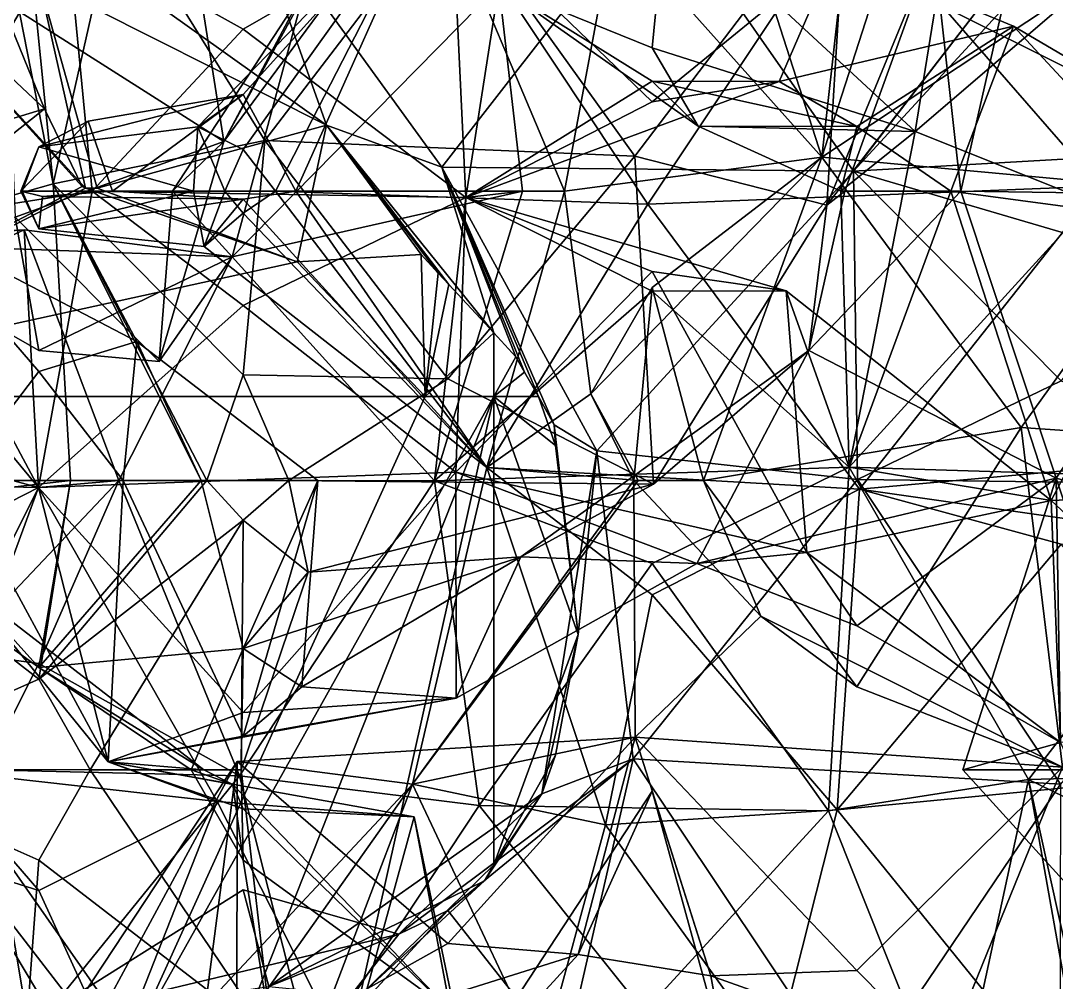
# Model space of a CAD drawing. Extents: x 290034 to 295698, y 4553723 to 4561693.
# Drawn here: x 294240.9 to 294304.7, y 4559392.7 to 4559452 of the extents above; entities that cross this region are included whole.
import ezdxf

# ---------------------------------------------------------------- set-up
doc = ezdxf.new("R2010")
doc.units = 0
doc.layers.add('Au_ppm_Pref_-_0_2', color=7, linetype='CONTINUOUS')

msp = doc.modelspace()

# ---------------------------------------------------------------- linework, layer by layer
at = {"layer": 'Au_ppm_Pref_-_0_2'}
for points in [[(294284.113, 4559462.509, 1864.948), (294290.21, 4559443.561, 1864.074), (294291.966, 4559459.358, 1870.755)], [(294284.113, 4559462.509, 1864.948), (294296.205, 4559462.149, 1859.865), (294290.21, 4559443.561, 1864.074)], [(294296.205, 4559462.149, 1859.865), (294304.958, 4559453.3, 1862.956), (294290.21, 4559443.561, 1864.074)], [(294236.091, 4559457.038, 1817.433), (294234.112, 4559439.442, 1812.784), (294240.898, 4559461.333, 1811.244)], [(294240.898, 4559461.333, 1811.244), (294234.112, 4559439.442, 1812.784), (294242.841, 4559441.915, 1805.898)], [(294242.841, 4559441.915, 1805.898), (294239.414, 4559459.278, 1805.555), (294240.898, 4559461.333, 1811.244)], [(294278.698, 4559443.611, 1800.833), (294291.745, 4559460.812, 1799.883), (294267.294, 4559459.505, 1799.461)], [(294278.698, 4559443.611, 1800.833), (294290.527, 4559440.604, 1805.845), (294291.745, 4559460.812, 1799.883)], [(294290.527, 4559440.604, 1805.845), (294304.655, 4559458.916, 1805.489), (294291.745, 4559460.812, 1799.883)], [(294266.329, 4559460.492, 1870.643), (294251.757, 4559445.426, 1870.887), (294254.561, 4559444.021, 1871.741)], [(294266.329, 4559460.492, 1870.643), (294254.561, 4559447.422, 1868.9), (294251.757, 4559445.426, 1870.887)], [(294266.329, 4559460.492, 1870.643), (294254.561, 4559444.021, 1871.741), (294256.54, 4559441.46, 1871.82)], [(294266.329, 4559460.492, 1870.643), (294257.81, 4559441.46, 1869.356), (294254.561, 4559447.422, 1868.9)], [(294266.329, 4559460.492, 1870.643), (294256.54, 4559441.46, 1871.82), (294279.482, 4559440.655, 1872.248)], [(294266.329, 4559460.492, 1870.643), (294274.361, 4559441.46, 1868.342), (294257.81, 4559441.46, 1869.356)], [(294266.329, 4559460.492, 1870.643), (294279.482, 4559440.655, 1872.248), (294291.966, 4559459.358, 1870.755)], [(294266.329, 4559460.492, 1870.643), (294277.406, 4559457.865, 1866.528), (294274.361, 4559441.46, 1868.342)], [(294228.409, 4559459.611, 1900.41), (294242.319, 4559446.531, 1902.122), (294240.264, 4559451.579, 1903.177)], [(294228.409, 4559459.611, 1900.41), (294244.633, 4559441.736, 1901.307), (294242.319, 4559446.531, 1902.122)], [(294244.633, 4559441.736, 1901.307), (294228.409, 4559459.611, 1900.41), (294244.838, 4559441.642, 1901.252)], [(294228.409, 4559459.611, 1900.41), (294241.962, 4559454.463, 1896.25), (294244.838, 4559441.642, 1901.252)], [(294259.695, 4559445.526, 1895.994), (294243.523, 4559457.07, 1894.645), (294254.637, 4559459.729, 1888.636)], [(294255.895, 4559444.583, 1801.285), (294267.294, 4559459.505, 1799.461), (294246.772, 4559459.278, 1801.883)], [(294280.069, 4559460, 1887.749), (294266.8, 4559442.937, 1888.745), (294254.637, 4559459.729, 1888.636)], [(294259.695, 4559445.526, 1895.994), (294254.637, 4559459.729, 1888.636), (294266.8, 4559442.937, 1888.745)], [(294278.698, 4559443.611, 1800.833), (294267.294, 4559459.505, 1799.461), (294255.895, 4559444.583, 1801.285)], [(294280.069, 4559460, 1887.749), (294292.162, 4559442.686, 1886.894), (294266.8, 4559442.937, 1888.745)], [(294292.162, 4559442.686, 1886.894), (294280.069, 4559460, 1887.749), (294304.194, 4559458.335, 1888.563)], [(294318.966, 4559459.548, 1871.007), (294291.966, 4559459.358, 1870.755), (294307.286, 4559441.757, 1871.446)], [(294246.772, 4559459.278, 1801.883), (294239.414, 4559459.278, 1805.555), (294242.841, 4559441.915, 1805.898)], [(294255.895, 4559444.583, 1801.285), (294246.772, 4559459.278, 1801.883), (294242.841, 4559441.915, 1805.898)], [(294243.719, 4559457.473, 1822.564), (294267.43, 4559458.84, 1823.135), (294254.561, 4559451.443, 1826.7)], [(294258.356, 4559453.911, 1841.191), (294264.276, 4559459.278, 1847.2), (294253.362, 4559444.515, 1846.861)], [(294258.431, 4559453.805, 1853.069), (294253.362, 4559444.515, 1846.861), (294264.276, 4559459.278, 1847.2)], [(294268.269, 4559441.074, 1829.315), (294254.561, 4559451.443, 1826.7), (294267.43, 4559458.84, 1823.135)], [(294268.269, 4559441.074, 1829.315), (294267.43, 4559458.84, 1823.135), (294279.76, 4559446.964, 1825.208)], [(294279.76, 4559446.964, 1825.208), (294267.43, 4559458.84, 1823.135), (294291.021, 4559456.176, 1822.914)], [(294279.76, 4559450.284, 1838.193), (294280.64, 4559459.322, 1842.066), (294270.304, 4559454.116, 1835.49)], [(294291.966, 4559459.358, 1870.755), (294290.21, 4559443.561, 1864.074), (294277.406, 4559457.865, 1866.528)], [(294291.966, 4559459.358, 1870.755), (294279.482, 4559440.655, 1872.248), (294307.286, 4559441.757, 1871.446)], [(294279.76, 4559450.284, 1838.193), (294295.962, 4559445.14, 1839.816), (294280.64, 4559459.322, 1842.066)], [(294295.962, 4559445.14, 1839.816), (294298.241, 4559459.278, 1844.357), (294280.64, 4559459.322, 1842.066)], [(294297.082, 4559456.577, 1811.494), (294304.655, 4559458.916, 1805.489), (294290.527, 4559440.604, 1805.845)], [(294312.526, 4559445.448, 1823.373), (294291.021, 4559456.176, 1822.914), (294302.723, 4559458.846, 1817.183)], [(294298.241, 4559459.278, 1844.357), (294295.962, 4559445.14, 1839.816), (294307.223, 4559454.783, 1841.621)], [(294302.723, 4559458.846, 1817.183), (294297.082, 4559456.577, 1811.494), (294298.777, 4559441.46, 1814.408)], [(294316.351, 4559441.219, 1817.664), (294302.723, 4559458.846, 1817.183), (294298.777, 4559441.46, 1814.408)], [(294316.351, 4559441.219, 1817.664), (294312.526, 4559445.448, 1823.373), (294302.723, 4559458.846, 1817.183)], [(294304.767, 4559456.411, 1888.339), (294292.162, 4559442.686, 1886.894), (294304.194, 4559458.335, 1888.563)], [(294233.182, 4559439.562, 1822.161), (294243.719, 4559457.473, 1822.564), (294245.257, 4559441.46, 1827.759)], [(294243.719, 4559457.473, 1822.564), (294233.182, 4559439.562, 1822.161), (294236.091, 4559457.038, 1817.433)], [(294243.719, 4559457.473, 1822.564), (294254.561, 4559451.443, 1826.7), (294245.257, 4559441.46, 1827.759)], [(294274.361, 4559441.46, 1868.342), (294277.406, 4559457.865, 1866.528), (294290.21, 4559443.561, 1864.074)], [(294241.962, 4559454.463, 1896.25), (294243.523, 4559457.07, 1894.645), (294259.695, 4559445.526, 1895.994)], [(294287.585, 4559448.211, 1829.312), (294279.76, 4559446.964, 1825.208), (294291.021, 4559456.176, 1822.914)], [(294287.585, 4559448.211, 1829.312), (294291.021, 4559456.176, 1822.914), (294302.012, 4559451.619, 1828.148)], [(294291.626, 4559441.46, 1811.494), (294297.082, 4559456.577, 1811.494), (294290.527, 4559440.604, 1805.845)], [(294291.021, 4559456.176, 1822.914), (294312.526, 4559445.448, 1823.373), (294302.012, 4559451.619, 1828.148)], [(294298.777, 4559441.46, 1814.408), (294297.082, 4559456.577, 1811.494), (294291.626, 4559441.46, 1811.494)], [(294310.816, 4559443.761, 1886.845), (294292.162, 4559442.686, 1886.894), (294304.767, 4559456.411, 1888.339)], [(294251.684, 4559455.209, 1853.069), (294239.953, 4559453.031, 1848.265), (294253.362, 4559444.515, 1846.861)], [(294251.684, 4559455.209, 1853.069), (294253.362, 4559444.515, 1846.861), (294258.431, 4559453.805, 1853.069)], [(294244.838, 4559441.642, 1901.252), (294241.962, 4559454.463, 1896.25), (294245.552, 4559441.652, 1901.078)], [(294241.962, 4559454.463, 1896.25), (294259.695, 4559445.526, 1895.994), (294245.552, 4559441.652, 1901.078)], [(294307.223, 4559454.783, 1841.621), (294295.962, 4559445.14, 1839.816), (294306.801, 4559440.8, 1836.34)], [(294250.205, 4559441.46, 1841.191), (294258.356, 4559453.911, 1841.191), (294253.362, 4559444.515, 1846.861)], [(294258.356, 4559453.911, 1841.191), (294250.205, 4559441.46, 1841.191), (294253.872, 4559437.418, 1836.273)], [(294258.356, 4559453.911, 1841.191), (294253.872, 4559437.418, 1836.273), (294270.304, 4559454.116, 1835.49)], [(294270.304, 4559454.116, 1835.49), (294253.872, 4559437.418, 1836.273), (294271.763, 4559441.46, 1835.251)], [(294268.269, 4559441.074, 1829.315), (294279.76, 4559448.227, 1832.996), (294270.304, 4559454.116, 1835.49)], [(294268.269, 4559441.074, 1829.315), (294270.304, 4559454.116, 1835.49), (294271.763, 4559441.46, 1835.251)], [(294279.76, 4559450.284, 1838.193), (294270.304, 4559454.116, 1835.49), (294282.589, 4559445.461, 1835.251)], [(294270.304, 4559454.116, 1835.49), (294279.76, 4559448.227, 1832.996), (294282.589, 4559445.461, 1835.251)], [(294239.953, 4559453.031, 1848.265), (294240.518, 4559439.848, 1841.987), (294253.362, 4559444.515, 1846.861)], [(294304.958, 4559453.3, 1862.956), (294312.962, 4559441.46, 1862.782), (294290.21, 4559443.561, 1864.074)], [(294240.264, 4559451.579, 1903.177), (294242.319, 4559446.531, 1902.122), (294227.709, 4559442.101, 1905.775)], [(294268.269, 4559441.074, 1829.315), (294245.257, 4559441.46, 1827.759), (294254.561, 4559451.443, 1826.7)], [(294292.359, 4559445.449, 1830.642), (294287.585, 4559448.211, 1829.312), (294302.012, 4559451.619, 1828.148)], [(294292.359, 4559445.449, 1830.642), (294302.012, 4559451.619, 1828.148), (294298.162, 4559441.46, 1832.048)], [(294313.333, 4559439.435, 1828.822), (294298.162, 4559441.46, 1832.048), (294302.012, 4559451.619, 1828.148)], [(294312.526, 4559445.448, 1823.373), (294313.333, 4559439.435, 1828.822), (294302.012, 4559451.619, 1828.148)], [(294279.76, 4559450.284, 1838.193), (294282.589, 4559445.461, 1835.251), (294295.962, 4559445.14, 1839.816)], [(294268.269, 4559441.074, 1829.315), (294287.585, 4559448.211, 1829.312), (294279.76, 4559448.227, 1832.996)], [(294268.269, 4559441.074, 1829.315), (294279.76, 4559446.964, 1825.208), (294287.585, 4559448.211, 1829.312)], [(294292.359, 4559445.449, 1830.642), (294282.589, 4559445.461, 1835.251), (294279.76, 4559448.227, 1832.996)], [(294292.359, 4559445.449, 1830.642), (294279.76, 4559448.227, 1832.996), (294287.585, 4559448.211, 1829.312)], [(294241.962, 4559444.197, 1865.86), (294251.757, 4559445.426, 1870.887), (294254.561, 4559447.422, 1868.9)], [(294241.962, 4559444.197, 1865.86), (294254.561, 4559447.422, 1868.9), (294245.007, 4559445.766, 1864.948)], [(294254.561, 4559447.422, 1868.9), (294246.509, 4559441.46, 1864.948), (294245.007, 4559445.766, 1864.948)], [(294254.561, 4559447.422, 1868.9), (294257.81, 4559441.46, 1869.356), (294246.509, 4559441.46, 1864.948)], [(294220, 4559428.816, 1906.658), (294227.709, 4559442.101, 1905.775), (294242.319, 4559446.531, 1902.122)], [(294244.633, 4559441.736, 1901.307), (294220, 4559428.816, 1906.658), (294242.319, 4559446.531, 1902.122)], [(294241.962, 4559444.197, 1865.86), (294245.007, 4559445.766, 1864.948), (294240.856, 4559441.449, 1864.56)], [(294245.007, 4559445.766, 1864.948), (294246.509, 4559441.46, 1864.948), (294240.856, 4559441.449, 1864.56)], [(294241.962, 4559444.197, 1865.86), (294251.489, 4559441.46, 1870.887), (294251.757, 4559445.426, 1870.887)], [(294245.552, 4559441.652, 1901.078), (294259.695, 4559445.526, 1895.994), (294257.878, 4559437.109, 1897.829)], [(294251.757, 4559445.426, 1870.887), (294251.489, 4559441.46, 1870.887), (294253.434, 4559441.46, 1871.419)], [(294251.757, 4559445.426, 1870.887), (294253.434, 4559441.46, 1871.419), (294254.561, 4559444.021, 1871.741)], [(294259.695, 4559445.526, 1895.994), (294265.519, 4559437.548, 1895.984), (294257.878, 4559437.109, 1897.829)], [(294259.695, 4559445.526, 1895.994), (294266.576, 4559436.412, 1895.667), (294265.519, 4559437.548, 1895.984)], [(294259.695, 4559445.526, 1895.994), (294267.23, 4559435.709, 1895.47), (294266.576, 4559436.412, 1895.667)], [(294259.695, 4559445.526, 1895.994), (294270, 4559432.731, 1894.639), (294267.23, 4559435.709, 1895.47)], [(294266.8, 4559442.937, 1888.745), (294270, 4559432.731, 1894.639), (294259.695, 4559445.526, 1895.994)], [(294291.39, 4559441.46, 1835.251), (294295.962, 4559445.14, 1839.816), (294282.589, 4559445.461, 1835.251)], [(294292.359, 4559445.449, 1830.642), (294291.39, 4559441.46, 1835.251), (294282.589, 4559445.461, 1835.251)], [(294292.359, 4559445.449, 1830.642), (294298.162, 4559441.46, 1832.048), (294291.39, 4559441.46, 1835.251)], [(294291.883, 4559424.45, 1835.183), (294295.962, 4559445.14, 1839.816), (294291.39, 4559441.46, 1835.251)], [(294291.883, 4559424.45, 1835.183), (294306.801, 4559440.8, 1836.34), (294295.962, 4559445.14, 1839.816)], [(294253.362, 4559444.515, 1846.861), (294240.518, 4559439.848, 1841.987), (294249.387, 4559430.959, 1841.191)], [(294241.962, 4559444.197, 1865.86), (294240.856, 4559441.449, 1864.56), (294240.943, 4559441.46, 1865.428)], [(294241.962, 4559444.197, 1865.86), (294240.943, 4559441.46, 1865.428), (294251.489, 4559441.46, 1870.887)], [(294254.561, 4559430.151, 1803.385), (294255.895, 4559444.583, 1801.285), (294242.841, 4559441.915, 1805.898)], [(294250.205, 4559441.46, 1841.191), (294253.362, 4559444.515, 1846.861), (294249.387, 4559430.959, 1841.191)], [(294254.561, 4559430.151, 1803.385), (294267.16, 4559429.893, 1801.699), (294255.895, 4559444.583, 1801.285)], [(294278.698, 4559443.611, 1800.833), (294255.895, 4559444.583, 1801.285), (294267.16, 4559429.893, 1801.699)], [(294256.54, 4559441.46, 1871.82), (294254.561, 4559444.021, 1871.741), (294253.434, 4559441.46, 1871.419)], [(294278.698, 4559443.611, 1800.833), (294267.16, 4559429.893, 1801.699), (294279.845, 4559423.403, 1805.413)], [(294274.361, 4559441.46, 1868.342), (294290.21, 4559443.561, 1864.074), (294275.984, 4559428.981, 1864.948)], [(294290.21, 4559443.561, 1864.074), (294279.76, 4559435.525, 1860.987), (294275.984, 4559428.981, 1864.948)], [(294278.698, 4559443.611, 1800.833), (294279.845, 4559423.403, 1805.413), (294290.527, 4559440.604, 1805.845)], [(294290.21, 4559443.561, 1864.074), (294282.923, 4559423.642, 1863.457), (294279.76, 4559435.525, 1860.987)], [(294290.21, 4559443.561, 1864.074), (294302.49, 4559426.901, 1862.698), (294282.923, 4559423.642, 1863.457)], [(294290.21, 4559443.561, 1864.074), (294312.962, 4559441.46, 1862.782), (294302.49, 4559426.901, 1862.698)], [(294292.162, 4559442.686, 1886.894), (294310.816, 4559443.761, 1886.845), (294310.477, 4559437.312, 1886.75)], [(294266.8, 4559442.937, 1888.745), (294271.347, 4559431.247, 1894.27), (294270, 4559432.731, 1894.639)], [(294266.8, 4559442.937, 1888.745), (294271.892, 4559430.317, 1894.104), (294271.347, 4559431.247, 1894.27)], [(294266.8, 4559442.937, 1888.745), (294272.752, 4559428.816, 1893.898), (294271.892, 4559430.317, 1894.104)], [(294266.8, 4559442.937, 1888.745), (294273.721, 4559427.058, 1893.786), (294272.752, 4559428.816, 1893.898)], [(294276.352, 4559425.469, 1887.88), (294273.721, 4559427.058, 1893.786), (294266.8, 4559442.937, 1888.745)], [(294276.352, 4559425.469, 1887.88), (294266.8, 4559442.937, 1888.745), (294292.162, 4559442.686, 1886.894)], [(294276.352, 4559425.469, 1887.88), (294292.162, 4559442.686, 1886.894), (294292.415, 4559423.697, 1885.153)], [(294292.162, 4559442.686, 1886.894), (294310.477, 4559437.312, 1886.75), (294304.958, 4559429.783, 1886.658)], [(294292.162, 4559442.686, 1886.894), (294304.958, 4559429.783, 1886.658), (294292.415, 4559423.697, 1885.153)], [(294244.838, 4559441.642, 1901.252), (294220, 4559428.816, 1906.658), (294244.633, 4559441.736, 1901.307)], [(294257.878, 4559437.109, 1897.829), (294220, 4559428.816, 1906.658), (294244.838, 4559441.642, 1901.252)], [(294248.005, 4559432.188, 1811.494), (294242.841, 4559441.915, 1805.898), (294234.112, 4559439.442, 1812.784)], [(294243.918, 4559423.642, 1805.555), (294242.841, 4559441.915, 1805.898), (294251.971, 4559423.642, 1806.776)], [(294243.918, 4559423.642, 1805.555), (294252.323, 4559423.642, 1804.5), (294242.841, 4559441.915, 1805.898)], [(294248.005, 4559432.188, 1811.494), (294251.971, 4559423.642, 1806.776), (294242.841, 4559441.915, 1805.898)], [(294254.561, 4559430.151, 1803.385), (294242.841, 4559441.915, 1805.898), (294252.323, 4559423.642, 1804.5)], [(294257.878, 4559437.109, 1897.829), (294244.838, 4559441.642, 1901.252), (294245.552, 4559441.652, 1901.078)], [(294279.482, 4559440.655, 1872.248), (294292.529, 4559423.111, 1871.275), (294307.286, 4559441.757, 1871.446)], [(294307.184, 4559424.41, 1875.521), (294307.286, 4559441.757, 1871.446), (294292.529, 4559423.111, 1871.275)], [(294241.956, 4559423.203, 1823.164), (294233.182, 4559439.562, 1822.161), (294245.257, 4559441.46, 1827.759)], [(294246.509, 4559441.46, 1864.948), (294242.19, 4559441.137, 1864.948), (294240.856, 4559441.449, 1864.56)], [(294240.943, 4559441.46, 1865.428), (294240.856, 4559441.449, 1864.56), (294241.962, 4559439.138, 1865.722)], [(294242.19, 4559441.137, 1864.948), (294241.962, 4559439.138, 1865.722), (294240.856, 4559441.449, 1864.56)], [(294251.489, 4559441.46, 1870.887), (294240.943, 4559441.46, 1865.428), (294241.962, 4559439.138, 1865.722)], [(294241.956, 4559423.203, 1823.164), (294245.257, 4559441.46, 1827.759), (294254.561, 4559434.415, 1825.721)], [(294251.489, 4559441.46, 1870.887), (294241.962, 4559439.138, 1865.722), (294252.153, 4559438.054, 1870.887)], [(294254.561, 4559440.957, 1870.72), (294241.962, 4559439.138, 1865.722), (294242.19, 4559441.137, 1864.948)], [(294254.561, 4559440.957, 1870.72), (294252.153, 4559438.054, 1870.887), (294241.962, 4559439.138, 1865.722)], [(294254.561, 4559440.957, 1870.72), (294242.19, 4559441.137, 1864.948), (294246.509, 4559441.46, 1864.948)], [(294268.269, 4559441.074, 1829.315), (294254.561, 4559434.415, 1825.721), (294245.257, 4559441.46, 1827.759)], [(294254.561, 4559440.957, 1870.72), (294246.509, 4559441.46, 1864.948), (294257.81, 4559441.46, 1869.356)], [(294253.872, 4559437.418, 1836.273), (294250.205, 4559441.46, 1841.191), (294249.387, 4559430.959, 1841.191)], [(294252.153, 4559438.054, 1870.887), (294253.434, 4559441.46, 1871.419), (294251.489, 4559441.46, 1870.887)], [(294252.153, 4559438.054, 1870.887), (294254.561, 4559440.112, 1871.337), (294253.434, 4559441.46, 1871.419)], [(294252.153, 4559438.054, 1870.887), (294254.561, 4559440.957, 1870.72), (294269.565, 4559424.427, 1870.54)], [(294254.561, 4559440.112, 1871.337), (294256.54, 4559441.46, 1871.82), (294253.434, 4559441.46, 1871.419)], [(294253.872, 4559437.418, 1836.273), (294266.353, 4559423.615, 1833.771), (294271.763, 4559441.46, 1835.251)], [(294269.565, 4559424.427, 1870.54), (294256.54, 4559441.46, 1871.82), (294254.561, 4559440.112, 1871.337)], [(294269.565, 4559424.427, 1870.54), (294254.561, 4559440.957, 1870.72), (294257.81, 4559441.46, 1869.356)], [(294268.269, 4559441.074, 1829.315), (294267.66, 4559424.141, 1823.206), (294254.561, 4559434.415, 1825.721)], [(294279.482, 4559440.655, 1872.248), (294256.54, 4559441.46, 1871.82), (294269.565, 4559424.427, 1870.54)], [(294274.361, 4559441.46, 1868.342), (294269.565, 4559424.427, 1870.54), (294257.81, 4559441.46, 1869.356)], [(294268.269, 4559441.074, 1829.315), (294271.763, 4559441.46, 1835.251), (294266.353, 4559423.615, 1833.771)], [(294268.269, 4559441.074, 1829.315), (294266.353, 4559423.615, 1833.771), (294279.76, 4559435.302, 1833.199)], [(294268.269, 4559441.074, 1829.315), (294279.76, 4559436.502, 1825.025), (294267.66, 4559424.141, 1823.206)], [(294268.269, 4559441.074, 1829.315), (294279.76, 4559435.302, 1833.199), (294288.016, 4559435.318, 1829.312)], [(294268.269, 4559441.074, 1829.315), (294288.016, 4559435.318, 1829.312), (294279.76, 4559436.502, 1825.025)], [(294274.361, 4559441.46, 1868.342), (294275.984, 4559428.981, 1864.948), (294269.565, 4559424.427, 1870.54)], [(294304.653, 4559423.786, 1817.507), (294298.777, 4559441.46, 1814.408), (294289.412, 4559431.637, 1812.77)], [(294289.412, 4559431.637, 1812.77), (294298.777, 4559441.46, 1814.408), (294291.626, 4559441.46, 1811.494)], [(294291.626, 4559441.46, 1811.494), (294290.527, 4559440.604, 1805.845), (294289.412, 4559431.637, 1812.77)], [(294291.883, 4559424.45, 1835.183), (294291.39, 4559441.46, 1835.251), (294298.162, 4559441.46, 1832.048)], [(294291.883, 4559424.45, 1835.183), (294298.162, 4559441.46, 1832.048), (294304.348, 4559422.408, 1830.398)], [(294313.333, 4559439.435, 1828.822), (294304.348, 4559422.408, 1830.398), (294298.162, 4559441.46, 1832.048)], [(294304.653, 4559423.786, 1817.507), (294316.351, 4559441.219, 1817.664), (294298.777, 4559441.46, 1814.408)], [(294312.962, 4559441.46, 1862.782), (294320.303, 4559425.661, 1860.994), (294302.49, 4559426.901, 1862.698)], [(294304.653, 4559423.786, 1817.507), (294319.181, 4559419.685, 1813.579), (294316.351, 4559441.219, 1817.664)], [(294279.482, 4559440.655, 1872.248), (294269.565, 4559424.427, 1870.54), (294292.529, 4559423.111, 1871.275)], [(294279.845, 4559423.403, 1805.413), (294289.412, 4559431.637, 1812.77), (294290.527, 4559440.604, 1805.845)], [(294306.801, 4559440.8, 1836.34), (294291.883, 4559424.45, 1835.183), (294317.235, 4559423.681, 1836.58)], [(294230.364, 4559438.268, 1834.776), (294241.962, 4559431.635, 1837.916), (294240.518, 4559439.848, 1841.987)], [(294241.962, 4559431.635, 1837.916), (294249.387, 4559430.959, 1841.191), (294240.518, 4559439.848, 1841.987)], [(294269.565, 4559424.427, 1870.54), (294254.561, 4559440.112, 1871.337), (294252.153, 4559438.054, 1870.887)], [(294233.182, 4559439.562, 1822.161), (294241.956, 4559423.203, 1823.164), (294223.977, 4559428.057, 1818.5)], [(294224.004, 4559431.221, 1829.312), (294241.063, 4559439.085, 1829.68), (294230.364, 4559438.268, 1834.776)], [(294241.063, 4559439.085, 1829.68), (294224.004, 4559431.221, 1829.312), (294229.363, 4559438.371, 1824.402)], [(294241.063, 4559439.085, 1829.68), (294229.363, 4559438.371, 1824.402), (294241.956, 4559423.203, 1823.164)], [(294253.872, 4559437.418, 1836.273), (294230.364, 4559438.268, 1834.776), (294241.063, 4559439.085, 1829.68)], [(294236.844, 4559423.642, 1813.907), (294241.962, 4559430.34, 1813.727), (294234.112, 4559439.442, 1812.784)], [(294234.112, 4559439.442, 1812.784), (294241.962, 4559430.34, 1813.727), (294248.005, 4559432.188, 1811.494)], [(294246.905, 4559423.642, 1830.438), (294241.063, 4559439.085, 1829.68), (294241.956, 4559423.203, 1823.164)], [(294253.872, 4559437.418, 1836.273), (294241.063, 4559439.085, 1829.68), (294246.905, 4559423.642, 1830.438)], [(294329.032, 4559423.451, 1829.157), (294304.348, 4559422.408, 1830.398), (294313.333, 4559439.435, 1828.822)], [(294229.363, 4559438.371, 1824.402), (294222.349, 4559423.642, 1826.006), (294241.956, 4559423.203, 1823.164)], [(294253.872, 4559437.418, 1836.273), (294241.962, 4559431.635, 1837.916), (294230.364, 4559438.268, 1834.776)], [(294265.766, 4559428.816, 1895.47), (294220, 4559428.816, 1906.658), (294257.878, 4559437.109, 1897.829)], [(294253.872, 4559437.418, 1836.273), (294249.387, 4559430.959, 1841.191), (294241.962, 4559431.635, 1837.916)], [(294253.872, 4559437.418, 1836.273), (294246.905, 4559423.642, 1830.438), (294266.353, 4559423.615, 1833.771)], [(294265.766, 4559428.816, 1895.47), (294257.878, 4559437.109, 1897.829), (294265.519, 4559437.548, 1895.984)], [(294266.576, 4559436.412, 1895.667), (294265.766, 4559428.816, 1895.47), (294265.519, 4559437.548, 1895.984)], [(294265.766, 4559428.816, 1895.47), (294266.576, 4559436.412, 1895.667), (294267.23, 4559435.709, 1895.47)], [(294267.66, 4559424.141, 1823.206), (294279.76, 4559436.502, 1825.025), (294289.276, 4559419.201, 1824.796)], [(294288.016, 4559435.318, 1829.312), (294289.276, 4559419.201, 1824.796), (294279.76, 4559436.502, 1825.025)], [(294270, 4559432.731, 1894.639), (294265.766, 4559428.816, 1895.47), (294267.23, 4559435.709, 1895.47)], [(294291.883, 4559424.45, 1835.183), (294279.76, 4559435.302, 1833.199), (294266.353, 4559423.615, 1833.771)], [(294275.984, 4559428.981, 1864.948), (294279.76, 4559435.525, 1860.987), (294278.62, 4559423.642, 1864.411)], [(294279.76, 4559435.525, 1860.987), (294282.923, 4559423.642, 1863.457), (294278.62, 4559423.642, 1864.411)], [(294288.016, 4559435.318, 1829.312), (294279.76, 4559435.302, 1833.199), (294291.883, 4559424.45, 1835.183)], [(294304.348, 4559422.408, 1830.398), (294288.016, 4559435.318, 1829.312), (294291.883, 4559424.45, 1835.183)], [(294288.016, 4559435.318, 1829.312), (294304.348, 4559422.408, 1830.398), (294289.276, 4559419.201, 1824.796)], [(294267.66, 4559424.141, 1823.206), (294241.956, 4559423.203, 1823.164), (294254.561, 4559434.415, 1825.721)], [(294270, 4559428.816, 1894.435), (294265.766, 4559428.816, 1895.47), (294270, 4559432.731, 1894.639)], [(294271.347, 4559431.247, 1894.27), (294270, 4559428.816, 1894.435), (294270, 4559432.731, 1894.639)], [(294241.962, 4559430.34, 1813.727), (294247.162, 4559423.642, 1813.946), (294248.005, 4559432.188, 1811.494)], [(294247.162, 4559423.642, 1813.946), (294259.167, 4559423.642, 1811.494), (294248.005, 4559432.188, 1811.494)], [(294259.167, 4559423.642, 1811.494), (294251.971, 4559423.642, 1806.776), (294248.005, 4559432.188, 1811.494)], [(294282.498, 4559418.529, 1816.62), (294289.412, 4559431.637, 1812.77), (294271.66, 4559418.939, 1810.594)], [(294289.412, 4559431.637, 1812.77), (294279.845, 4559423.403, 1805.413), (294271.66, 4559418.939, 1810.594)], [(294304.653, 4559423.786, 1817.507), (294289.412, 4559431.637, 1812.77), (294282.498, 4559418.529, 1816.62)], [(294271.892, 4559430.317, 1894.104), (294270, 4559428.816, 1894.435), (294271.347, 4559431.247, 1894.27)], [(294241.962, 4559430.34, 1813.727), (294236.844, 4559423.642, 1813.907), (294247.162, 4559423.642, 1813.946)], [(294254.561, 4559430.151, 1803.385), (294252.323, 4559423.642, 1804.5), (294257.364, 4559423.642, 1804.234)], [(294254.561, 4559430.151, 1803.385), (294257.364, 4559423.642, 1804.234), (294267.16, 4559429.893, 1801.699)], [(294271.892, 4559430.317, 1894.104), (294272.752, 4559428.816, 1893.898), (294270, 4559428.816, 1894.435)], [(294279.845, 4559423.403, 1805.413), (294267.16, 4559429.893, 1801.699), (294257.364, 4559423.642, 1804.234)], [(294292.415, 4559423.697, 1885.153), (294304.958, 4559429.783, 1886.658), (294320.012, 4559423.344, 1883.244)], [(294220, 4559428.816, 1906.658), (294243.107, 4559390.113, 1896.592), (294227.937, 4559390.969, 1899.931)], [(294247.769, 4559389.131, 1895.47), (294243.107, 4559390.113, 1896.592), (294220, 4559428.816, 1906.658)], [(294220, 4559428.816, 1906.658), (294265.766, 4559428.816, 1895.47), (294247.769, 4559389.131, 1895.47)], [(294254.245, 4559389.131, 1894.094), (294247.769, 4559389.131, 1895.47), (294270, 4559428.816, 1894.435)], [(294247.769, 4559389.131, 1895.47), (294265.766, 4559428.816, 1895.47), (294270, 4559428.816, 1894.435)], [(294261.763, 4559391.917, 1892.755), (294254.245, 4559389.131, 1894.094), (294270, 4559428.816, 1894.435)], [(294270, 4559399.959, 1891.751), (294261.763, 4559391.917, 1892.755), (294270, 4559428.816, 1894.435)], [(294275.984, 4559428.981, 1864.948), (294278.889, 4559423.642, 1864.948), (294269.565, 4559424.427, 1870.54)], [(294273.801, 4559425.799, 1893.825), (294275.204, 4559414.16, 1892.621), (294270, 4559428.816, 1894.435)], [(294275.204, 4559414.16, 1892.621), (294270, 4559399.959, 1891.751), (294270, 4559428.816, 1894.435)], [(294272.752, 4559428.816, 1893.898), (294273.801, 4559425.799, 1893.825), (294270, 4559428.816, 1894.435)], [(294272.752, 4559428.816, 1893.898), (294273.721, 4559427.058, 1893.786), (294273.801, 4559425.799, 1893.825)], [(294275.984, 4559428.981, 1864.948), (294278.62, 4559423.642, 1864.411), (294278.889, 4559423.642, 1864.948)], [(294241.956, 4559423.203, 1823.164), (294223.671, 4559413.873, 1823.373), (294223.977, 4559428.057, 1818.5)], [(294273.801, 4559425.799, 1893.825), (294273.721, 4559427.058, 1893.786), (294275.204, 4559414.16, 1892.621)], [(294273.721, 4559427.058, 1893.786), (294276.352, 4559425.469, 1887.88), (294275.204, 4559414.16, 1892.621)], [(294282.923, 4559423.642, 1863.457), (294302.49, 4559426.901, 1862.698), (294292.359, 4559410.923, 1863.248)], [(294292.359, 4559410.923, 1863.248), (294302.49, 4559426.901, 1862.698), (294305.028, 4559405.971, 1858.872)], [(294302.49, 4559426.901, 1862.698), (294320.303, 4559425.661, 1860.994), (294305.028, 4559405.971, 1858.872)], [(294276.352, 4559425.469, 1887.88), (294272.96, 4559404.327, 1889.69), (294275.204, 4559414.16, 1892.621)], [(294272.96, 4559404.327, 1889.69), (294276.352, 4559425.469, 1887.88), (294278.579, 4559406.495, 1882.242)], [(294276.352, 4559425.469, 1887.88), (294292.415, 4559423.697, 1885.153), (294278.579, 4559406.495, 1882.242)], [(294264.99, 4559404.941, 1865.56), (294269.565, 4559424.427, 1870.54), (294278.889, 4559423.642, 1864.948)], [(294276.886, 4559402.428, 1868.401), (294269.565, 4559424.427, 1870.54), (294264.99, 4559404.941, 1865.56)], [(294266.353, 4559423.615, 1833.771), (294279.76, 4559418.534, 1831.014), (294291.883, 4559424.45, 1835.183)], [(294276.886, 4559402.428, 1868.401), (294279.76, 4559416.595, 1867.297), (294269.565, 4559424.427, 1870.54)], [(294292.529, 4559423.111, 1871.275), (294269.565, 4559424.427, 1870.54), (294279.76, 4559416.595, 1867.297)], [(294279.76, 4559418.534, 1831.014), (294290.629, 4559403.297, 1830.97), (294291.883, 4559424.45, 1835.183)], [(294290.629, 4559403.297, 1830.97), (294302.952, 4559405.215, 1836.241), (294291.883, 4559424.45, 1835.183)], [(294317.235, 4559423.681, 1836.58), (294291.883, 4559424.45, 1835.183), (294302.952, 4559405.215, 1836.241)], [(294314.917, 4559419.908, 1870.887), (294307.184, 4559424.41, 1875.521), (294292.529, 4559423.111, 1871.275)], [(294241.956, 4559423.203, 1823.164), (294222.349, 4559423.642, 1826.006), (294223.671, 4559413.873, 1823.373)], [(294243.918, 4559423.642, 1805.555), (294241.962, 4559412.122, 1807.654), (294228.464, 4559421.874, 1805.988)], [(294243.918, 4559423.642, 1805.555), (294228.464, 4559421.874, 1805.988), (294241.962, 4559411.407, 1803.694)], [(294247.162, 4559423.642, 1813.946), (294236.844, 4559423.642, 1813.907), (294246.245, 4559406.318, 1817.063)], [(294237.398, 4559417.187, 1811.494), (294246.245, 4559406.318, 1817.063), (294236.844, 4559423.642, 1813.907)], [(294246.905, 4559423.642, 1830.438), (294236.852, 4559413.051, 1829.312), (294241.962, 4559412.361, 1831.491)], [(294236.852, 4559413.051, 1829.312), (294246.905, 4559423.642, 1830.438), (294241.956, 4559423.203, 1823.164)], [(294267.66, 4559424.141, 1823.206), (294254.561, 4559409.351, 1822.197), (294241.956, 4559423.203, 1823.164)], [(294246.905, 4559423.642, 1830.438), (294241.962, 4559412.361, 1831.491), (294254.334, 4559405.453, 1834.446)], [(294243.918, 4559423.642, 1805.555), (294251.971, 4559423.642, 1806.776), (294241.962, 4559412.122, 1807.654)], [(294243.918, 4559423.642, 1805.555), (294241.962, 4559411.407, 1803.694), (294252.323, 4559423.642, 1804.5)], [(294241.962, 4559412.122, 1807.654), (294251.971, 4559423.642, 1806.776), (294254.561, 4559413.294, 1809.004)], [(294241.962, 4559411.407, 1803.694), (294254.561, 4559421.201, 1804.741), (294252.323, 4559423.642, 1804.5)], [(294254.561, 4559407.892, 1812.184), (294247.162, 4559423.642, 1813.946), (294246.245, 4559406.318, 1817.063)], [(294266.353, 4559423.615, 1833.771), (294246.905, 4559423.642, 1830.438), (294254.334, 4559405.453, 1834.446)], [(294254.561, 4559407.892, 1812.184), (294259.167, 4559423.642, 1811.494), (294247.162, 4559423.642, 1813.946)], [(294259.167, 4559423.642, 1811.494), (294254.561, 4559413.294, 1809.004), (294251.971, 4559423.642, 1806.776)], [(294257.364, 4559423.642, 1804.234), (294252.323, 4559423.642, 1804.5), (294254.561, 4559421.201, 1804.741)], [(294267.66, 4559424.141, 1823.206), (294267.688, 4559410.23, 1816.771), (294254.561, 4559409.351, 1822.197)], [(294254.561, 4559407.892, 1812.184), (294258.175, 4559410.934, 1811.494), (294259.167, 4559423.642, 1811.494)], [(294259.167, 4559423.642, 1811.494), (294258.175, 4559410.934, 1811.494), (294254.561, 4559413.294, 1809.004)], [(294257.364, 4559423.642, 1804.234), (294254.561, 4559421.201, 1804.741), (294258.555, 4559417.994, 1805.555)], [(294258.555, 4559417.994, 1805.555), (294279.845, 4559423.403, 1805.413), (294257.364, 4559423.642, 1804.234)], [(294264.99, 4559404.941, 1865.56), (294278.62, 4559423.642, 1864.411), (294278.706, 4559407.821, 1857.476)], [(294264.99, 4559404.941, 1865.56), (294278.889, 4559423.642, 1864.948), (294278.62, 4559423.642, 1864.411)], [(294267.66, 4559424.141, 1823.206), (294282.498, 4559418.529, 1816.62), (294267.688, 4559410.23, 1816.771)], [(294267.66, 4559424.141, 1823.206), (294289.276, 4559419.201, 1824.796), (294282.498, 4559418.529, 1816.62)], [(294278.579, 4559406.495, 1882.242), (294292.415, 4559423.697, 1885.153), (294304.919, 4559404.922, 1882.513)], [(294278.62, 4559423.642, 1864.411), (294282.923, 4559423.642, 1863.457), (294286.453, 4559415.289, 1859.009)], [(294278.62, 4559423.642, 1864.411), (294286.453, 4559415.289, 1859.009), (294278.706, 4559407.821, 1857.476)], [(294304.653, 4559423.786, 1817.507), (294282.498, 4559418.529, 1816.62), (294292.359, 4559414.683, 1820.387)], [(294282.923, 4559423.642, 1863.457), (294292.359, 4559410.923, 1863.248), (294286.453, 4559415.289, 1859.009)], [(294304.653, 4559423.786, 1817.507), (294292.359, 4559414.683, 1820.387), (294304.916, 4559407.504, 1823.57)], [(294292.415, 4559423.697, 1885.153), (294320.012, 4559423.344, 1883.244), (294304.919, 4559404.922, 1882.513)], [(294304.653, 4559423.786, 1817.507), (294304.916, 4559407.504, 1823.57), (294298.896, 4559405.824, 1817.433)], [(294304.653, 4559423.786, 1817.507), (294298.896, 4559405.824, 1817.433), (294310.642, 4559405.824, 1814.174)], [(294325.291, 4559405.824, 1837.545), (294317.235, 4559423.681, 1836.58), (294302.952, 4559405.215, 1836.241)], [(294304.653, 4559423.786, 1817.507), (294310.642, 4559405.824, 1814.174), (294319.181, 4559419.685, 1813.579)], [(294235.54, 4559405.824, 1826.285), (294236.852, 4559413.051, 1829.312), (294241.956, 4559423.203, 1823.164)], [(294241.956, 4559423.203, 1823.164), (294252.956, 4559403.873, 1822.923), (294235.54, 4559405.824, 1826.285)], [(294241.956, 4559423.203, 1823.164), (294246.245, 4559406.318, 1817.063), (294252.956, 4559403.873, 1822.923)], [(294241.956, 4559423.203, 1823.164), (294254.561, 4559409.351, 1822.197), (294246.245, 4559406.318, 1817.063)], [(294266.353, 4559423.615, 1833.771), (294254.334, 4559405.453, 1834.446), (294269.099, 4559403.626, 1830.958)], [(294271.66, 4559418.939, 1810.594), (294279.845, 4559423.403, 1805.413), (294258.555, 4559417.994, 1805.555)], [(294279.76, 4559418.534, 1831.014), (294266.353, 4559423.615, 1833.771), (294269.099, 4559403.626, 1830.958)], [(294279.76, 4559416.595, 1867.297), (294291.144, 4559403.358, 1866.935), (294292.529, 4559423.111, 1871.275)], [(294292.529, 4559423.111, 1871.275), (294291.144, 4559403.358, 1866.935), (294304.958, 4559419.714, 1866.257)], [(294314.917, 4559419.908, 1870.887), (294292.529, 4559423.111, 1871.275), (294304.958, 4559419.714, 1866.257)], [(294329.032, 4559423.451, 1829.157), (294319.478, 4559408.257, 1827.595), (294304.348, 4559422.408, 1830.398)], [(294304.916, 4559407.504, 1823.57), (294289.276, 4559419.201, 1824.796), (294304.348, 4559422.408, 1830.398)], [(294304.348, 4559422.408, 1830.398), (294319.478, 4559408.257, 1827.595), (294304.916, 4559407.504, 1823.57)], [(294241.962, 4559412.122, 1807.654), (294237.398, 4559417.187, 1811.494), (294228.464, 4559421.874, 1805.988)], [(294228.464, 4559421.874, 1805.988), (294229.37, 4559405.838, 1799.617), (294241.962, 4559411.407, 1803.694)], [(294241.962, 4559411.407, 1803.694), (294245.126, 4559405.824, 1804.063), (294254.561, 4559421.201, 1804.741)], [(294254.436, 4559405.824, 1805.555), (294254.561, 4559421.201, 1804.741), (294245.126, 4559405.824, 1804.063)], [(294254.436, 4559405.824, 1805.555), (294258.555, 4559417.994, 1805.555), (294254.561, 4559421.201, 1804.741)], [(294292.359, 4559414.683, 1820.387), (294282.498, 4559418.529, 1816.62), (294289.276, 4559419.201, 1824.796)], [(294289.276, 4559419.201, 1824.796), (294304.916, 4559407.504, 1823.57), (294292.359, 4559414.683, 1820.387)], [(294291.144, 4559403.358, 1866.935), (294316.689, 4559405.824, 1865.357), (294304.958, 4559419.714, 1866.257)], [(294254.561, 4559413.294, 1809.004), (294258.175, 4559410.934, 1811.494), (294271.66, 4559418.939, 1810.594)], [(294254.561, 4559413.294, 1809.004), (294271.66, 4559418.939, 1810.594), (294258.555, 4559417.994, 1805.555)], [(294267.688, 4559410.23, 1816.771), (294271.66, 4559418.939, 1810.594), (294258.175, 4559410.934, 1811.494)], [(294267.688, 4559410.23, 1816.771), (294282.498, 4559418.529, 1816.62), (294271.66, 4559418.939, 1810.594)], [(294279.76, 4559418.534, 1831.014), (294269.099, 4559403.626, 1830.958), (294290.629, 4559403.297, 1830.97)], [(294254.436, 4559405.824, 1805.555), (294254.561, 4559413.294, 1809.004), (294258.555, 4559417.994, 1805.555)], [(294237.398, 4559417.187, 1811.494), (294252.143, 4559405.824, 1811.494), (294246.245, 4559406.318, 1817.063)], [(294252.143, 4559405.824, 1811.494), (294237.398, 4559417.187, 1811.494), (294241.962, 4559412.122, 1807.654)], [(294276.886, 4559402.428, 1868.401), (294291.144, 4559403.358, 1866.935), (294279.76, 4559416.595, 1867.297)], [(294278.706, 4559407.821, 1857.476), (294286.453, 4559415.289, 1859.009), (294305.028, 4559405.971, 1858.872)], [(294286.453, 4559415.289, 1859.009), (294292.359, 4559410.923, 1863.248), (294305.028, 4559405.971, 1858.872)], [(294275.204, 4559414.16, 1892.621), (294273.795, 4559406.711, 1892.05), (294270, 4559399.959, 1891.751)], [(294275.204, 4559414.16, 1892.621), (294272.96, 4559404.327, 1889.69), (294273.795, 4559406.711, 1892.05)], [(294236.852, 4559413.051, 1829.312), (294238.664, 4559405.824, 1830.867), (294241.962, 4559412.361, 1831.491)], [(294241.962, 4559412.122, 1807.654), (294254.561, 4559413.294, 1809.004), (294251.352, 4559405.824, 1809.981)], [(294254.436, 4559405.824, 1805.555), (294251.352, 4559405.824, 1809.981), (294254.561, 4559413.294, 1809.004)], [(294241.962, 4559412.361, 1831.491), (294238.664, 4559405.824, 1830.867), (294254.334, 4559405.453, 1834.446)], [(294252.143, 4559405.824, 1811.494), (294241.962, 4559412.122, 1807.654), (294251.352, 4559405.824, 1809.981)], [(294245.126, 4559405.824, 1804.063), (294241.962, 4559411.407, 1803.694), (294229.37, 4559405.838, 1799.617)], [(294258.175, 4559410.934, 1811.494), (294254.561, 4559407.892, 1812.184), (294267.688, 4559410.23, 1816.771)], [(294254.561, 4559409.351, 1822.197), (294267.688, 4559410.23, 1816.771), (294246.245, 4559406.318, 1817.063)], [(294267.688, 4559410.23, 1816.771), (294254.561, 4559407.892, 1812.184), (294246.245, 4559406.318, 1817.063)], [(294264.99, 4559404.941, 1865.56), (294278.706, 4559407.821, 1857.476), (294254.195, 4559406.334, 1858.931)], [(294267.16, 4559395.112, 1856.64), (294254.195, 4559406.334, 1858.931), (294278.706, 4559407.821, 1857.476)], [(294275.203, 4559394.45, 1853.069), (294267.16, 4559395.112, 1856.64), (294278.706, 4559407.821, 1857.476)], [(294283.377, 4559393.122, 1853.069), (294275.203, 4559394.45, 1853.069), (294278.706, 4559407.821, 1857.476)], [(294278.706, 4559407.821, 1857.476), (294292.359, 4559393.46, 1857.191), (294283.377, 4559393.122, 1853.069)], [(294278.706, 4559407.821, 1857.476), (294305.028, 4559405.971, 1858.872), (294292.359, 4559393.46, 1857.191)], [(294311.802, 4559391.629, 1817.433), (294298.896, 4559405.824, 1817.433), (294304.916, 4559407.504, 1823.57)], [(294272.96, 4559404.327, 1889.69), (294278.579, 4559406.495, 1882.242), (294264.151, 4559395.689, 1883.908)], [(294278.579, 4559406.495, 1882.242), (294267.16, 4559397.154, 1879.716), (294264.151, 4559395.689, 1883.908)], [(294278.579, 4559406.495, 1882.242), (294274.349, 4559388.006, 1879.377), (294267.16, 4559397.154, 1879.716)], [(294273.795, 4559406.711, 1892.05), (294272.96, 4559404.327, 1889.69), (294270, 4559399.959, 1891.751)], [(294278.579, 4559406.495, 1882.242), (294292.192, 4559386.118, 1881.908), (294274.349, 4559388.006, 1879.377)], [(294278.579, 4559406.495, 1882.242), (294304.919, 4559404.922, 1882.513), (294292.192, 4559386.118, 1881.908)], [(294241.962, 4559400.251, 1803.697), (294229.37, 4559405.838, 1799.617), (294240.847, 4559384.904, 1801.175)], [(294241.962, 4559400.251, 1803.697), (294245.126, 4559405.824, 1804.063), (294229.37, 4559405.838, 1799.617)], [(294252.956, 4559403.873, 1822.923), (294241.962, 4559398.389, 1826.834), (294235.54, 4559405.824, 1826.285)], [(294237.664, 4559399.746, 1829.312), (294235.54, 4559405.824, 1826.285), (294241.962, 4559398.389, 1826.834)], [(294241.421, 4559389.497, 1835.582), (294238.664, 4559405.824, 1830.867), (294237.664, 4559399.746, 1829.312)], [(294241.421, 4559389.497, 1835.582), (294254.334, 4559405.453, 1834.446), (294238.664, 4559405.824, 1830.867)], [(294245.126, 4559405.824, 1804.063), (294241.962, 4559400.251, 1803.697), (294256.338, 4559389.185, 1804.698)], [(294254.195, 4559406.334, 1858.931), (294244.05, 4559390.959, 1859.009), (294244.287, 4559388.006, 1860.105)], [(294254.176, 4559387.822, 1853.001), (294244.05, 4559390.959, 1859.009), (294254.195, 4559406.334, 1858.931)], [(294254.195, 4559406.334, 1858.931), (294244.287, 4559388.006, 1860.105), (294252.234, 4559391.296, 1864.948)], [(294254.436, 4559405.824, 1805.555), (294245.126, 4559405.824, 1804.063), (294256.338, 4559389.185, 1804.698)], [(294252.956, 4559403.873, 1822.923), (294246.245, 4559406.318, 1817.063), (294265.101, 4559402.911, 1817.433)], [(294265.101, 4559402.911, 1817.433), (294246.245, 4559406.318, 1817.063), (294254.561, 4559403.413, 1812.298)], [(294252.143, 4559405.824, 1811.494), (294253.914, 4559404.909, 1811.494), (294246.245, 4559406.318, 1817.063)], [(294246.245, 4559406.318, 1817.063), (294253.914, 4559404.909, 1811.494), (294254.561, 4559403.413, 1812.298)], [(294252.143, 4559405.824, 1811.494), (294251.352, 4559405.824, 1809.981), (294253.914, 4559404.909, 1811.494)], [(294251.352, 4559405.824, 1809.981), (294254.561, 4559400.241, 1809.633), (294253.914, 4559404.909, 1811.494)], [(294254.436, 4559405.824, 1805.555), (294254.561, 4559400.241, 1809.633), (294251.352, 4559405.824, 1809.981)], [(294264.99, 4559404.941, 1865.56), (294254.195, 4559406.334, 1858.931), (294252.234, 4559391.296, 1864.948)], [(294254.176, 4559387.822, 1853.001), (294254.195, 4559406.334, 1858.931), (294267.16, 4559395.112, 1856.64)], [(294254.436, 4559405.824, 1805.555), (294256.338, 4559389.185, 1804.698), (294254.561, 4559400.241, 1809.633)], [(294291.144, 4559403.358, 1866.935), (294302.716, 4559389.079, 1866.363), (294316.689, 4559405.824, 1865.357)], [(294297.756, 4559388.006, 1854.159), (294292.359, 4559393.46, 1857.191), (294305.028, 4559405.971, 1858.872)], [(294297.756, 4559388.006, 1854.159), (294305.028, 4559405.971, 1858.872), (294317.429, 4559388.147, 1859.074)], [(294298.896, 4559405.824, 1817.433), (294311.802, 4559391.629, 1817.433), (294310.642, 4559405.824, 1814.174)], [(294302.716, 4559389.079, 1866.363), (294312.653, 4559388.991, 1870.887), (294316.689, 4559405.824, 1865.357)], [(294325.291, 4559405.824, 1837.545), (294302.952, 4559405.215, 1836.241), (294317.557, 4559398.12, 1838.623)], [(294241.421, 4559389.497, 1835.582), (294258.771, 4559388.006, 1831.296), (294254.334, 4559405.453, 1834.446)], [(294269.099, 4559403.626, 1830.958), (294254.334, 4559405.453, 1834.446), (294258.771, 4559388.006, 1831.296)], [(294290.629, 4559403.297, 1830.97), (294298.339, 4559383.942, 1833.787), (294302.952, 4559405.215, 1836.241)], [(294302.952, 4559405.215, 1836.241), (294298.339, 4559383.942, 1833.787), (294305.992, 4559388.006, 1835.251)], [(294317.557, 4559398.12, 1838.623), (294302.952, 4559405.215, 1836.241), (294306.8, 4559387.795, 1839.73)], [(294302.952, 4559405.215, 1836.241), (294305.992, 4559388.006, 1835.251), (294306.8, 4559387.795, 1839.73)], [(294264.99, 4559404.941, 1865.56), (294252.234, 4559391.296, 1864.948), (294254.561, 4559390.185, 1865.675)], [(294267.321, 4559390.971, 1811.662), (294254.561, 4559403.413, 1812.298), (294253.914, 4559404.909, 1811.494)], [(294253.914, 4559404.909, 1811.494), (294254.561, 4559400.241, 1809.633), (294267.321, 4559390.971, 1811.662)], [(294264.99, 4559404.941, 1865.56), (294254.561, 4559390.185, 1865.675), (294258.538, 4559388.006, 1866.823)], [(294264.99, 4559404.941, 1865.56), (294258.538, 4559388.006, 1866.823), (294272.964, 4559388.006, 1868.151)], [(294264.99, 4559404.941, 1865.56), (294272.964, 4559388.006, 1868.151), (294276.886, 4559402.428, 1868.401)], [(294275.203, 4559394.45, 1853.069), (294279.76, 4559404.495, 1847.573), (294267.973, 4559386.545, 1848)], [(294279.76, 4559404.495, 1847.573), (294284.299, 4559388.006, 1850.93), (294267.973, 4559386.545, 1848)], [(294275.203, 4559394.45, 1853.069), (294283.377, 4559393.122, 1853.069), (294279.76, 4559404.495, 1847.573)], [(294283.377, 4559393.122, 1853.069), (294284.299, 4559388.006, 1850.93), (294279.76, 4559404.495, 1847.573)], [(294304.869, 4559387.431, 1876.646), (294292.192, 4559386.118, 1881.908), (294304.919, 4559404.922, 1882.513)], [(294252.956, 4559403.873, 1822.923), (294246.72, 4559388.006, 1827.923), (294241.962, 4559398.389, 1826.834)], [(294252.956, 4559403.873, 1822.923), (294261.015, 4559388.006, 1821.979), (294246.72, 4559388.006, 1827.923)], [(294252.956, 4559403.873, 1822.923), (294265.101, 4559402.911, 1817.433), (294261.015, 4559388.006, 1821.979)], [(294269.429, 4559398.972, 1891.781), (294272.96, 4559404.327, 1889.69), (294256.138, 4559392.475, 1888.999)], [(294256.138, 4559392.475, 1888.999), (294272.96, 4559404.327, 1889.69), (294264.151, 4559395.689, 1883.908)], [(294270, 4559399.959, 1891.751), (294272.96, 4559404.327, 1889.69), (294269.429, 4559398.972, 1891.781)], [(294265.101, 4559402.911, 1817.433), (294254.561, 4559403.413, 1812.298), (294267.321, 4559390.971, 1811.662)], [(294269.099, 4559403.626, 1830.958), (294258.771, 4559388.006, 1831.296), (294279.266, 4559390.901, 1828.319)], [(294269.099, 4559403.626, 1830.958), (294279.266, 4559390.901, 1828.319), (294290.629, 4559403.297, 1830.97)], [(294276.886, 4559402.428, 1868.401), (294287.264, 4559388.006, 1868.485), (294291.144, 4559403.358, 1866.935)], [(294290.629, 4559403.297, 1830.97), (294279.266, 4559390.901, 1828.319), (294298.339, 4559383.942, 1833.787)], [(294291.144, 4559403.358, 1866.935), (294287.264, 4559388.006, 1868.485), (294302.716, 4559389.079, 1866.363)], [(294265.101, 4559402.911, 1817.433), (294268.195, 4559388.006, 1817.433), (294261.015, 4559388.006, 1821.979)], [(294265.101, 4559402.911, 1817.433), (294267.321, 4559390.971, 1811.662), (294268.195, 4559388.006, 1817.433)], [(294287.264, 4559388.006, 1868.485), (294276.886, 4559402.428, 1868.401), (294272.964, 4559388.006, 1868.151)], [(294241.962, 4559400.251, 1803.697), (294240.847, 4559384.904, 1801.175), (294256.338, 4559389.185, 1804.698)], [(294254.561, 4559400.241, 1809.633), (294256.338, 4559389.185, 1804.698), (294267.321, 4559390.971, 1811.662)], [(294241.421, 4559389.497, 1835.582), (294237.664, 4559399.746, 1829.312), (294246.72, 4559388.006, 1827.923)], [(294237.664, 4559399.746, 1829.312), (294241.962, 4559398.389, 1826.834), (294246.72, 4559388.006, 1827.923)], [(294270, 4559399.959, 1891.751), (294269.429, 4559398.972, 1891.781), (294261.763, 4559391.917, 1892.755)], [(294269.429, 4559398.972, 1891.781), (294256.138, 4559392.475, 1888.999), (294261.763, 4559391.917, 1892.755)], [(294241.671, 4559390.336, 1882.906), (294254.561, 4559398.415, 1885.235), (294264.151, 4559395.689, 1883.908)], [(294241.671, 4559390.336, 1882.906), (294256.138, 4559392.475, 1888.999), (294254.561, 4559398.415, 1885.235)], [(294254.561, 4559398.415, 1885.235), (294256.138, 4559392.475, 1888.999), (294264.151, 4559395.689, 1883.908)], [(294264.151, 4559395.689, 1883.908), (294267.16, 4559397.154, 1879.716), (294254.287, 4559383.136, 1877.376)], [(294267.16, 4559397.154, 1879.716), (294274.349, 4559388.006, 1879.377), (294254.287, 4559383.136, 1877.376)], [(294241.671, 4559390.336, 1882.906), (294264.151, 4559395.689, 1883.908), (294254.287, 4559383.136, 1877.376)], [(294275.203, 4559394.45, 1853.069), (294254.176, 4559387.822, 1853.001), (294267.16, 4559395.112, 1856.64)], [(294254.176, 4559387.822, 1853.001), (294275.203, 4559394.45, 1853.069), (294267.973, 4559386.545, 1848)], [(294283.377, 4559393.122, 1853.069), (294292.359, 4559393.46, 1857.191), (294297.756, 4559388.006, 1854.159)], [(294297.756, 4559388.006, 1854.159), (294284.299, 4559388.006, 1850.93), (294283.377, 4559393.122, 1853.069)]]:
    msp.add_3dface(points, dxfattribs=at)

doc.saveas('drawing.dxf')
